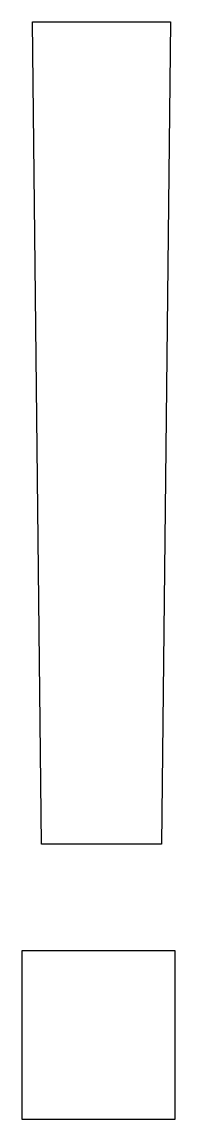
# Model space of a CAD drawing. Extents: x 1.3 to 2.7, y 0 to 10.1.
import ezdxf

# ---------------------------------------------------------------- set-up
doc = ezdxf.new("R2010")
doc.units = 0
doc.layers.get('0').update_dxf_attribs({"linetype": 'CONTINUOUS'})

msp = doc.modelspace()

# ---------------------------------------------------------------- linework, layer by layer
at = {"color": 0}
for p, q in [((1.5, 2.54167), (1.41667, 10.1389)), ((1.41667, 10.1389), (2.69444, 10.1389)), ((2.69444, 10.1389), (2.61111, 2.54167)), ((2.61111, 2.54167), (1.5, 2.54167)), ((2.73611, 1.55556), (1.31944, 1.55556)), ((1.31944, 1.55556), (1.31944, 0)), ((2.73611, 0), (2.73611, 1.55556)), ((1.31944, 0), (2.73611, 0))]:
    msp.add_line(p, q, dxfattribs=at)

doc.saveas('drawing.dxf')
